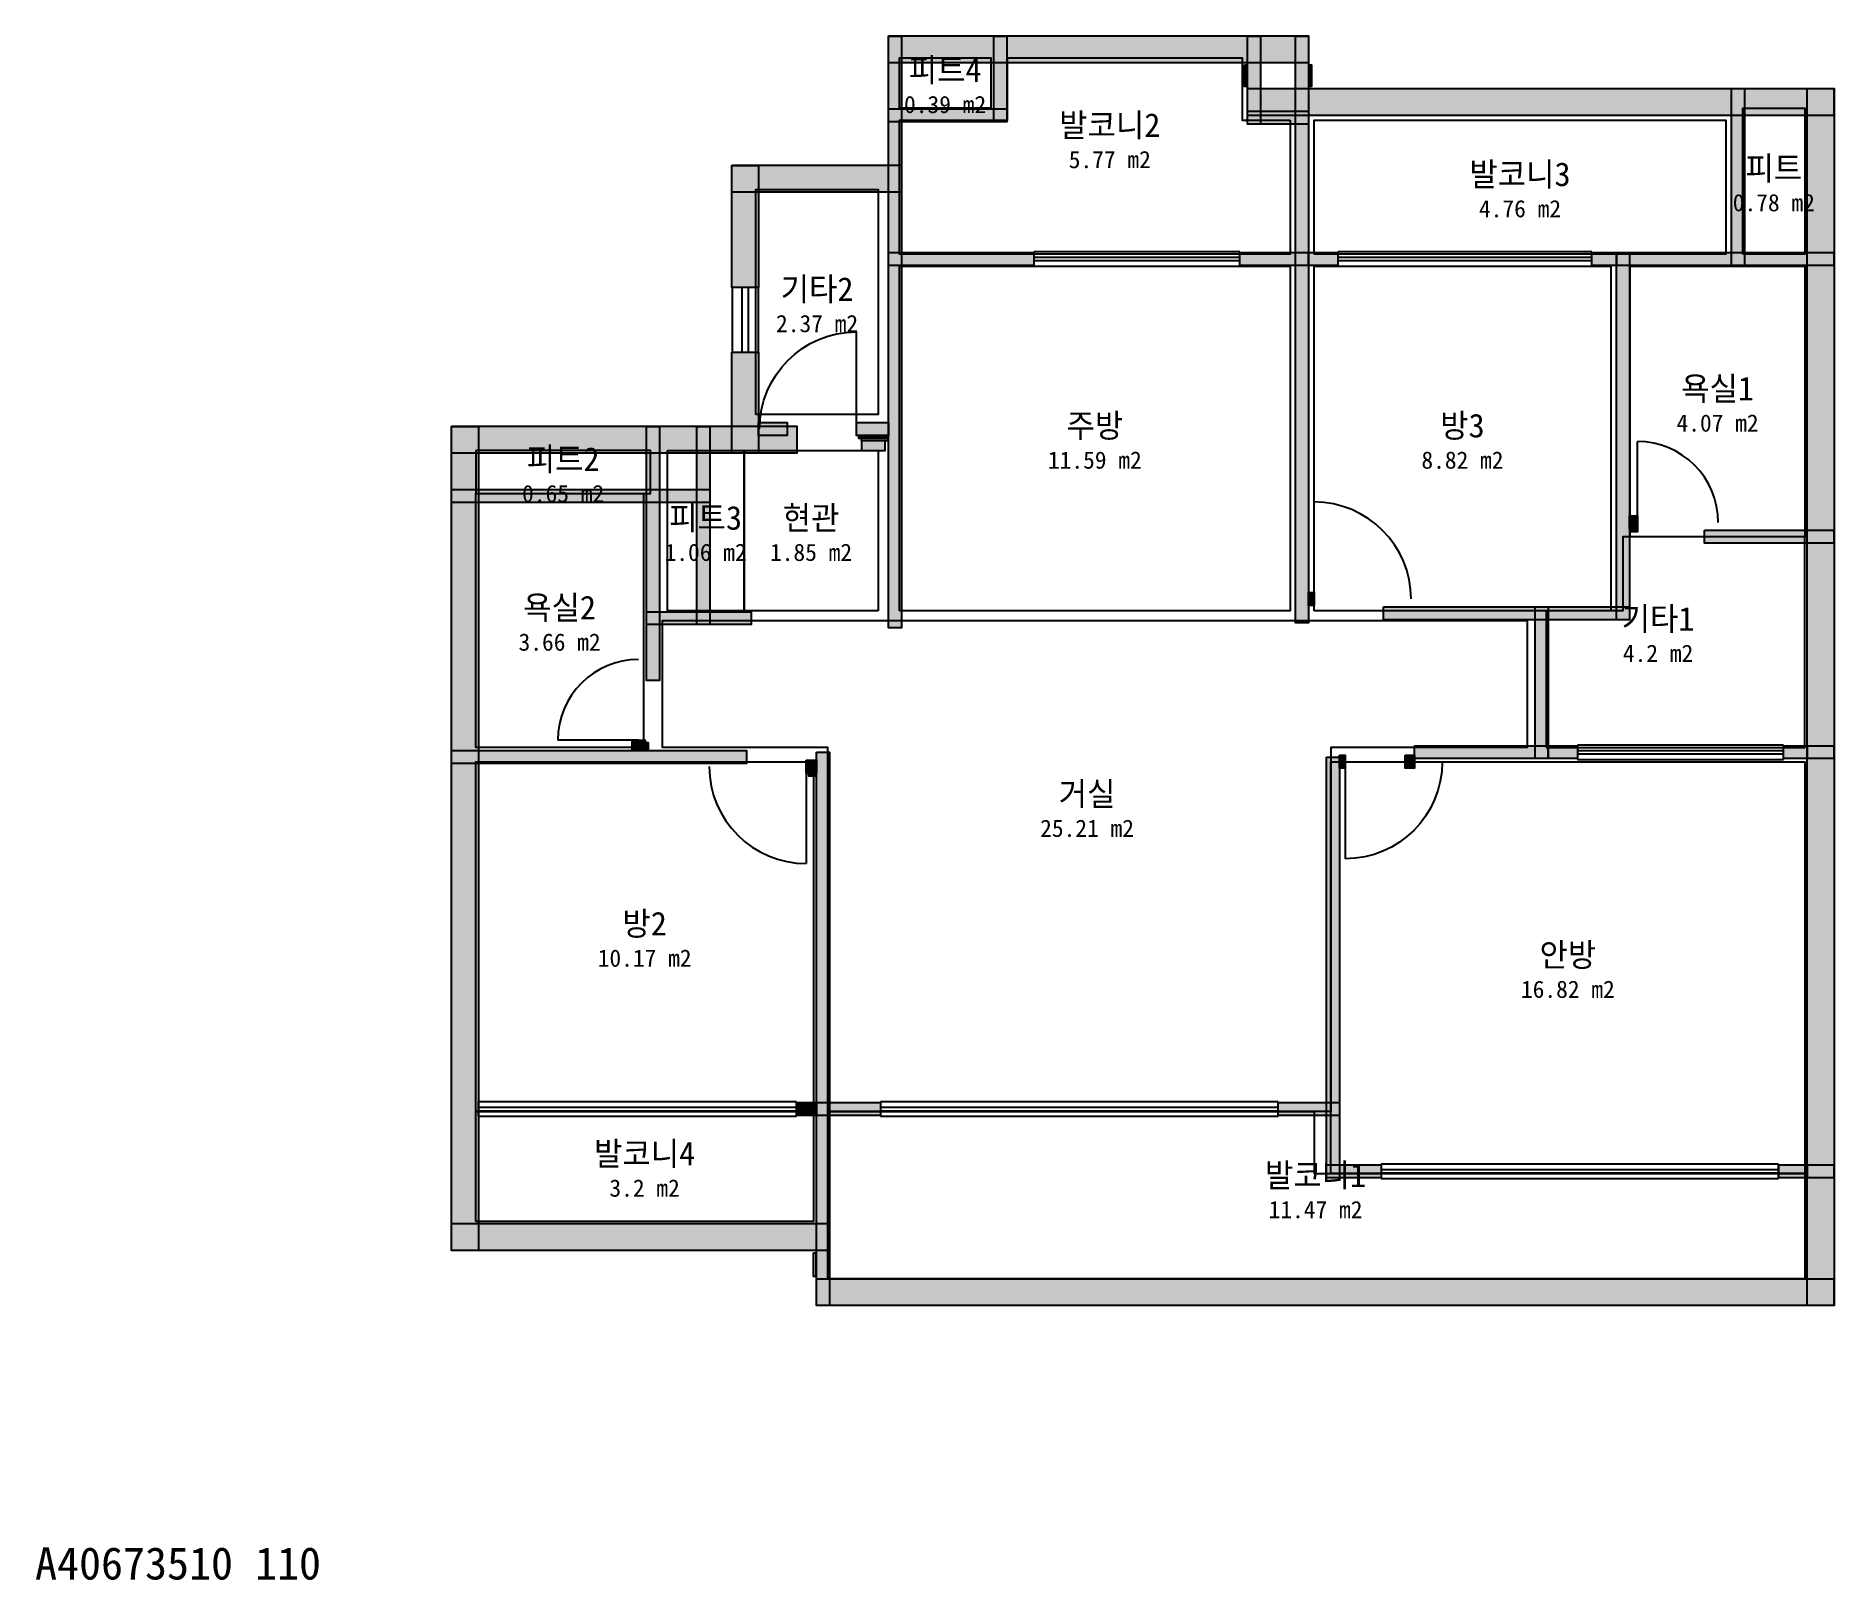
# Model space of a CAD drawing. Header units: millimetres. Extents: x 9 to 16692, y -905 to 13425.
import ezdxf
from ezdxf.enums import TextEntityAlignment as Align

# ---------------------------------------------------------------- set-up
doc = ezdxf.new("R2010")
doc.units = ezdxf.units.MM
for name, color, linetype in [('A-ANNO-TEXT', 7, 'Continuous'), ('A-AREA', 9, 'Continuous'), ('A-AREA-IDEN', 7, 'Continuous'), ('A-DOOR', 4, 'Continuous'), ('A-GLAZ', 5, 'Continuous'), ('A-WALL-EXTR', 7, 'Continuous'), ('A-WALL-PATT', 8, 'Continuous'), ('A-WALL-PRTN', 8, 'Continuous')]:
    doc.layers.add(name, color=color, linetype=linetype)

# ---------------------------------------------------------------- blocks, each defined once
blk = doc.blocks.new('JJ-DOOR-SWING')
blk.add_line((0, 0), (0, 1000))
blk.add_arc((0, 0), 1000, 0, 90)
at = {"flags": 1}
for tag, p in [('WIDTH', (0, -150)), ('TYPE', (0, -250))]:
    blk.add_attdef(tag, p, '', height=80, dxfattribs=at)
blk = doc.blocks.new('JJ-WIN-DOUBLE')
for p, q in [((1000, 500), (0, 500)), ((0, 500), (0, -500)), ((1000, -500), (1000, 500)), ((0, 120), (1000, 120)), ((0, -120), (1000, -120)), ((0, -500), (1000, -500))]:
    blk.add_line(p, q)
at = {"flags": 1}
for tag, p in [('WIDTH', (0, -700)), ('TYPE', (0, -800))]:
    blk.add_attdef(tag, p, '', height=80, dxfattribs=at)

msp = doc.modelspace()

# ---------------------------------------------------------------- linework, layer by layer
at = {"layer": 'A-AREA'}
for points in [[(11644, 12644), (11644, 11400), (8022, 11400), (8022, 12644), (9022, 12644), (9022, 13222), (11200, 13222), (11200, 12644)], [(8022, 12756), (8022, 13222), (8867, 13222), (8867, 12756)], [(15844, 11400), (15844, 12756), (16422, 12756), (16422, 11400)], [(11867, 11400), (11867, 12644), (15689, 12644), (15689, 11400)], [(6689, 9911), (6689, 12000), (7822, 12000), (7822, 9911)], [(8022, 8089), (8022, 11289), (11644, 11289), (11644, 8089)], [(11867, 8089), (11867, 11289), (14622, 11289), (14622, 8089)], [(14800, 8778), (14800, 11289), (16422, 11289), (16422, 8778)], [(4089, 9578), (4089, 9178), (5711, 9178), (5711, 9578)], [(5867, 9578), (6578, 9578), (6578, 8089), (5867, 8089)], [(7822, 8089), (6578, 8089), (6578, 9578), (7822, 9578)], [(5644, 6822), (4089, 6822), (4089, 9178), (5644, 9178)], [(14022, 6822), (16422, 6822), (16422, 8778), (14733, 8778), (14733, 8089), (14022, 8089)], [(13844, 8000), (13844, 6822), (12022, 6822), (12022, 3444), (7356, 3444), (7356, 6822), (5822, 6822), (5822, 8000)], [(4089, 3444), (4089, 6689), (7222, 6689), (7222, 3444)], [(16422, 2867), (12022, 2867), (12022, 6689), (16422, 6689)], [(4089, 2422), (4089, 3444), (7222, 3444), (7222, 2422)], [(16422, 2867), (16422, 1889), (7356, 1889), (7356, 3444), (11867, 3444), (11867, 2867)]]:
    msp.add_lwpolyline(points, close=True, dxfattribs=at)
at = {"layer": 'A-WALL-EXTR'}
for points in [[(7918, 13425), (11816, 13425), (11816, 13175), (7918, 13175)], [(11222, 13156), (11244, 13156), (11244, 12956), (11222, 12956)], [(11822, 13156), (11844, 13156), (11844, 12956), (11822, 12956)], [(11251, 12936), (16691, 12936), (16691, 12686), (11251, 12686)], [(16442, 12936), (16692, 12936), (16692, 1642), (16442, 1642)], [(6464, 12225), (8038, 12225), (8038, 11975), (6464, 11975)], [(6464, 12224), (6714, 12224), (6714, 11089), (6464, 11089)], [(6464, 10489), (6714, 10489), (6714, 9553), (6464, 9553)], [(3864, 9803), (7067, 9803), (7067, 9553), (3864, 9553)], [(3864, 9802), (4114, 9802), (4114, 2153), (3864, 2153)], [(7644, 9711), (7911, 9711), (7911, 9689), (7644, 9689)], [(7667, 9711), (7911, 9711), (7911, 9667), (7667, 9667)], [(7667, 9667), (7667, 9578), (7889, 9578), (7889, 9667)], [(14800, 8844), (14867, 8844), (14867, 8822), (14800, 8822)], [(5667, 6867), (5689, 6867), (5689, 6800), (5667, 6800)], [(7178, 6578), (7244, 6578), (7244, 6556), (7178, 6556)], [(3864, 2403), (7371, 2403), (7371, 2153), (3864, 2153)], [(7222, 2133), (7244, 2133), (7244, 1911), (7222, 1911)], [(7251, 1892), (16691, 1892), (16691, 1642), (7251, 1642)]]:
    msp.add_lwpolyline(points, close=True, dxfattribs=at)
at = {"layer": 'A-WALL-PATT', "color": 8}
for points in [[(7918, 13425), (11816, 13425), (7918, 13175), (11816, 13175)], [(7918, 13424), (8038, 13424), (7918, 7933), (8038, 7933)], [(8896, 13424), (9016, 13424), (8896, 12629), (9016, 12629)], [(11251, 13424), (11371, 13424), (11251, 12607), (11371, 12607)], [(11696, 13424), (11816, 13424), (11696, 7978), (11816, 7978)], [(11222, 13156), (11222, 12956), (11244, 12956)], [(11244, 12956), (11244, 13156), (11222, 13156)], [(11822, 13156), (11822, 12956), (11844, 12956)], [(11844, 12956), (11844, 13156), (11822, 13156)], [(11251, 12936), (16691, 12936), (11251, 12686), (16691, 12686)], [(15740, 12936), (15860, 12936), (15740, 11296), (15860, 11296)], [(16442, 12936), (16692, 12936), (16442, 1642), (16692, 1642)], [(7918, 12749), (9016, 12749), (7918, 12629), (9016, 12629)], [(11251, 12727), (11816, 12727), (11251, 12607), (11816, 12607)], [(6464, 12225), (8038, 12225), (6464, 11975), (8038, 11975)], [(6464, 12224), (6714, 12224), (6464, 11089), (6714, 11089)], [(7918, 11416), (9267, 11416), (7918, 11296), (9267, 11296)], [(11178, 11416), (12089, 11416), (11178, 11296), (12089, 11296)], [(11816, 11416), (12089, 11416), (11816, 11296), (12089, 11296)], [(14444, 11416), (16691, 11416), (14444, 11296), (16691, 11296)], [(14444, 11416), (14673, 11416), (14444, 11296), (14673, 11296)], [(14673, 11416), (14793, 11416), (14673, 8007), (14793, 8007)], [(6464, 10489), (6714, 10489), (6464, 9553), (6714, 9553)], [(3864, 9803), (7067, 9803), (3864, 9553), (7067, 9553)], [(3864, 9802), (4114, 9802), (3864, 2153), (4114, 2153)], [(5673, 9802), (5793, 9802), (5673, 7444), (5793, 7444)], [(6140, 9802), (6260, 9802), (6140, 7962), (6260, 7962)], [(6713, 9838), (6978, 9838), (6713, 9718), (6978, 9718)], [(7622, 9838), (7918, 9838), (7622, 9718), (7918, 9718)], [(7644, 9711), (7644, 9689), (7911, 9689)], [(7911, 9689), (7911, 9711), (7644, 9711)], [(7667, 9711), (7667, 9667), (7911, 9667)], [(7911, 9667), (7911, 9711), (7667, 9711)], [(7889, 9667), (7667, 9667), (7667, 9578)], [(7667, 9578), (7889, 9578), (7889, 9667)], [(3864, 9216), (6260, 9216), (3864, 9096), (6260, 9096)], [(14793, 8971), (14867, 8971), (14793, 8851), (14867, 8851)], [(14800, 8844), (14800, 8822), (14867, 8822)], [(14867, 8822), (14867, 8844), (14800, 8844)], [(15489, 8838), (16691, 8838), (15489, 8718), (16691, 8718)], [(11816, 8260), (11867, 8260), (11816, 8140), (11867, 8140)], [(5673, 8082), (6644, 8082), (5673, 7962), (6644, 7962)], [(12511, 8127), (14793, 8127), (12511, 8007), (14793, 8007)], [(13918, 8127), (14038, 8127), (13918, 6718), (14038, 6718)], [(5540, 6889), (5660, 6889), (5540, 6793), (5660, 6793)], [(5667, 6867), (5667, 6800), (5689, 6800)], [(5689, 6800), (5689, 6867), (5667, 6867)], [(3864, 6793), (6600, 6793), (3864, 6673), (6600, 6673)], [(7156, 6704), (7251, 6704), (7156, 6584), (7251, 6584)], [(7251, 6778), (7371, 6778), (7251, 1642), (7371, 1642)], [(11984, 6733), (12104, 6733), (11984, 2829), (12104, 2829)], [(12104, 6749), (12156, 6749), (12104, 6629), (12156, 6629)], [(12711, 6749), (12800, 6749), (12711, 6629), (12800, 6629)], [(12800, 6838), (14311, 6838), (12800, 6718), (14311, 6718)], [(14038, 6838), (14311, 6838), (14038, 6718), (14311, 6718)], [(16222, 6838), (16691, 6838), (16222, 6718), (16691, 6718)], [(16222, 6838), (16442, 6838), (16222, 6718), (16442, 6718)], [(7178, 6578), (7178, 6556), (7244, 6556)], [(7244, 6556), (7244, 6578), (7178, 6578)], [(7067, 3527), (7844, 3527), (7067, 3407), (7844, 3407)], [(7067, 3527), (7251, 3527), (7067, 3407), (7251, 3407)], [(11533, 3527), (12104, 3527), (11533, 3407), (12104, 3407)], [(11984, 2949), (12489, 2949), (11984, 2829), (12489, 2829)], [(16178, 2949), (16691, 2949), (16178, 2829), (16691, 2829)], [(16178, 2949), (16442, 2949), (16178, 2829), (16442, 2829)], [(3864, 2403), (7371, 2403), (3864, 2153), (7371, 2153)], [(7222, 2133), (7222, 1911), (7244, 1911)], [(7244, 1911), (7244, 2133), (7222, 2133)], [(7251, 1892), (16691, 1892), (7251, 1642), (16691, 1642)]]:
    msp.add_solid(points, dxfattribs=at)
at = {"layer": 'A-WALL-PRTN'}
for points in [[(7918, 13424), (8038, 13424), (8038, 7933), (7918, 7933)], [(8896, 13424), (9016, 13424), (9016, 12629), (8896, 12629)], [(11251, 13424), (11371, 13424), (11371, 12607), (11251, 12607)], [(11696, 13424), (11816, 13424), (11816, 7978), (11696, 7978)], [(15740, 12936), (15860, 12936), (15860, 11296), (15740, 11296)], [(7918, 12749), (9016, 12749), (9016, 12629), (7918, 12629)], [(11251, 12727), (11816, 12727), (11816, 12607), (11251, 12607)], [(7918, 11416), (9267, 11416), (9267, 11296), (7918, 11296)], [(11178, 11416), (12089, 11416), (12089, 11296), (11178, 11296)], [(11816, 11416), (12089, 11416), (12089, 11296), (11816, 11296)], [(14444, 11416), (16691, 11416), (16691, 11296), (14444, 11296)], [(14444, 11416), (14673, 11416), (14673, 11296), (14444, 11296)], [(14673, 11416), (14793, 11416), (14793, 8007), (14673, 8007)], [(5673, 9802), (5793, 9802), (5793, 7444), (5673, 7444)], [(6140, 9802), (6260, 9802), (6260, 7962), (6140, 7962)], [(6713, 9838), (6978, 9838), (6978, 9718), (6713, 9718)], [(7622, 9838), (7918, 9838), (7918, 9718), (7622, 9718)], [(3864, 9216), (6260, 9216), (6260, 9096), (3864, 9096)], [(14793, 8971), (14867, 8971), (14867, 8851), (14793, 8851)], [(15489, 8838), (16691, 8838), (16691, 8718), (15489, 8718)], [(11816, 8260), (11867, 8260), (11867, 8140), (11816, 8140)], [(5673, 8082), (6644, 8082), (6644, 7962), (5673, 7962)], [(12511, 8127), (14793, 8127), (14793, 8007), (12511, 8007)], [(13918, 8127), (14038, 8127), (14038, 6718), (13918, 6718)], [(5540, 6889), (5660, 6889), (5660, 6793), (5540, 6793)], [(3864, 6793), (6600, 6793), (6600, 6673), (3864, 6673)], [(7156, 6704), (7251, 6704), (7251, 6584), (7156, 6584)], [(7251, 6778), (7371, 6778), (7371, 1642), (7251, 1642)], [(11984, 6733), (12104, 6733), (12104, 2829), (11984, 2829)], [(12104, 6749), (12156, 6749), (12156, 6629), (12104, 6629)], [(12711, 6749), (12800, 6749), (12800, 6629), (12711, 6629)], [(12800, 6838), (14311, 6838), (14311, 6718), (12800, 6718)], [(14038, 6838), (14311, 6838), (14311, 6718), (14038, 6718)], [(16222, 6838), (16691, 6838), (16691, 6718), (16222, 6718)], [(16222, 6838), (16442, 6838), (16442, 6718), (16222, 6718)], [(7067, 3527), (7844, 3527), (7844, 3407), (7067, 3407)], [(7067, 3527), (7251, 3527), (7251, 3407), (7067, 3407)], [(11533, 3527), (12104, 3527), (12104, 3407), (11533, 3407)], [(11984, 2949), (12489, 2949), (12489, 2829), (11984, 2829)], [(16178, 2949), (16691, 2949), (16691, 2829), (16178, 2829)], [(16178, 2949), (16442, 2949), (16442, 2829), (16178, 2829)]]:
    msp.add_lwpolyline(points, close=True, dxfattribs=at)

# ---------------------------------------------------------------- block references
at = {"layer": 'A-DOOR'}
for p, xscale, yscale, rotation in [((7622, 9778), 0.9, -0.9, 180), ((5600, 6889), 0.75, 0.75, 90), ((7156, 6644), 0.9, 0.9, 180)]:
    msp.add_blockref('JJ-DOOR-SWING', p, dxfattribs=dict(at, xscale=xscale, yscale=yscale, rotation=rotation))
for p, xscale, yscale in [((14867, 8911), 0.75, 0.75), ((11867, 8200), 0.9, 0.9), ((12156, 6689), 0.9, -0.9)]:
    msp.add_blockref('JJ-DOOR-SWING', p, dxfattribs=dict(at, xscale=xscale, yscale=yscale))
at = {"layer": 'A-GLAZ', "yscale": 0.1333333333333333}
for p, xscale in [((9267, 11356), 1.911111111111111), ((12089, 11356), 2.355555555555555), ((14311, 6778), 1.911111111111109), ((4111, 3467), 2.955555555555555), ((7844, 3467), 3.688888888888888), ((12489, 2889), 3.688888888888889)]:
    msp.add_blockref('JJ-WIN-DOUBLE', p, dxfattribs=dict(at, xscale=xscale))
at = {"layer": 'A-GLAZ', "xscale": 0.6, "yscale": 0.2444444444444444, "rotation": 90}
msp.add_blockref('JJ-WIN-DOUBLE', (6589, 10489), dxfattribs=at)

# ---------------------------------------------------------------- texts
at = {"layer": 'A-ANNO-TEXT'}
msp.add_text('A40673510 110', height=300, dxfattribs=at).set_placement((0, -900))
at = {"layer": 'A-AREA-IDEN'}
for s, height, p in [('피트4', 220, (8444, 13109)), ('0.39 m2', 160, (8444, 12789)), ('발코니2', 220, (9972, 12598)), ('5.77 m2', 160, (9972, 12278)), ('발코니3', 220, (13778, 12142)), ('피트', 220, (16133, 12198)), ('4.76 m2', 160, (13778, 11822)), ('0.78 m2', 160, (16133, 11878)), ('기타2', 220, (7256, 11076)), ('2.37 m2', 160, (7256, 10756)), ('욕실1', 220, (15611, 10153)), ('주방', 220, (9833, 9809)), ('방3', 220, (13244, 9809)), ('4.07 m2', 160, (15611, 9833)), ('피트2', 220, (4900, 9498)), ('11.59 m2', 160, (9833, 9489)), ('8.82 m2', 160, (13244, 9489)), ('0.65 m2', 160, (4900, 9178)), ('피트3', 220, (6222, 8953)), ('현관', 220, (7200, 8953)), ('1.06 m2', 160, (6222, 8633)), ('1.85 m2', 160, (7200, 8633)), ('욕실2', 220, (4867, 8120)), ('기타1', 220, (15059, 8016)), ('3.66 m2', 160, (4867, 7800)), ('4.2 m2', 160, (15059, 7696)), ('거실', 220, (9761, 6392)), ('25.21 m2', 160, (9761, 6072)), ('방2', 220, (5656, 5187)), ('안방', 220, (14222, 4898)), ('10.17 m2', 160, (5656, 4867)), ('16.82 m2', 160, (14222, 4578)), ('발코니4', 220, (5656, 3053)), ('발코니1', 220, (11881, 2853)), ('3.2 m2', 160, (5656, 2733)), ('11.47 m2', 160, (11881, 2533))]:
    msp.add_text(s, height=height, dxfattribs=at).set_placement(p, align=Align.MIDDLE_CENTER)

doc.saveas('drawing.dxf')
